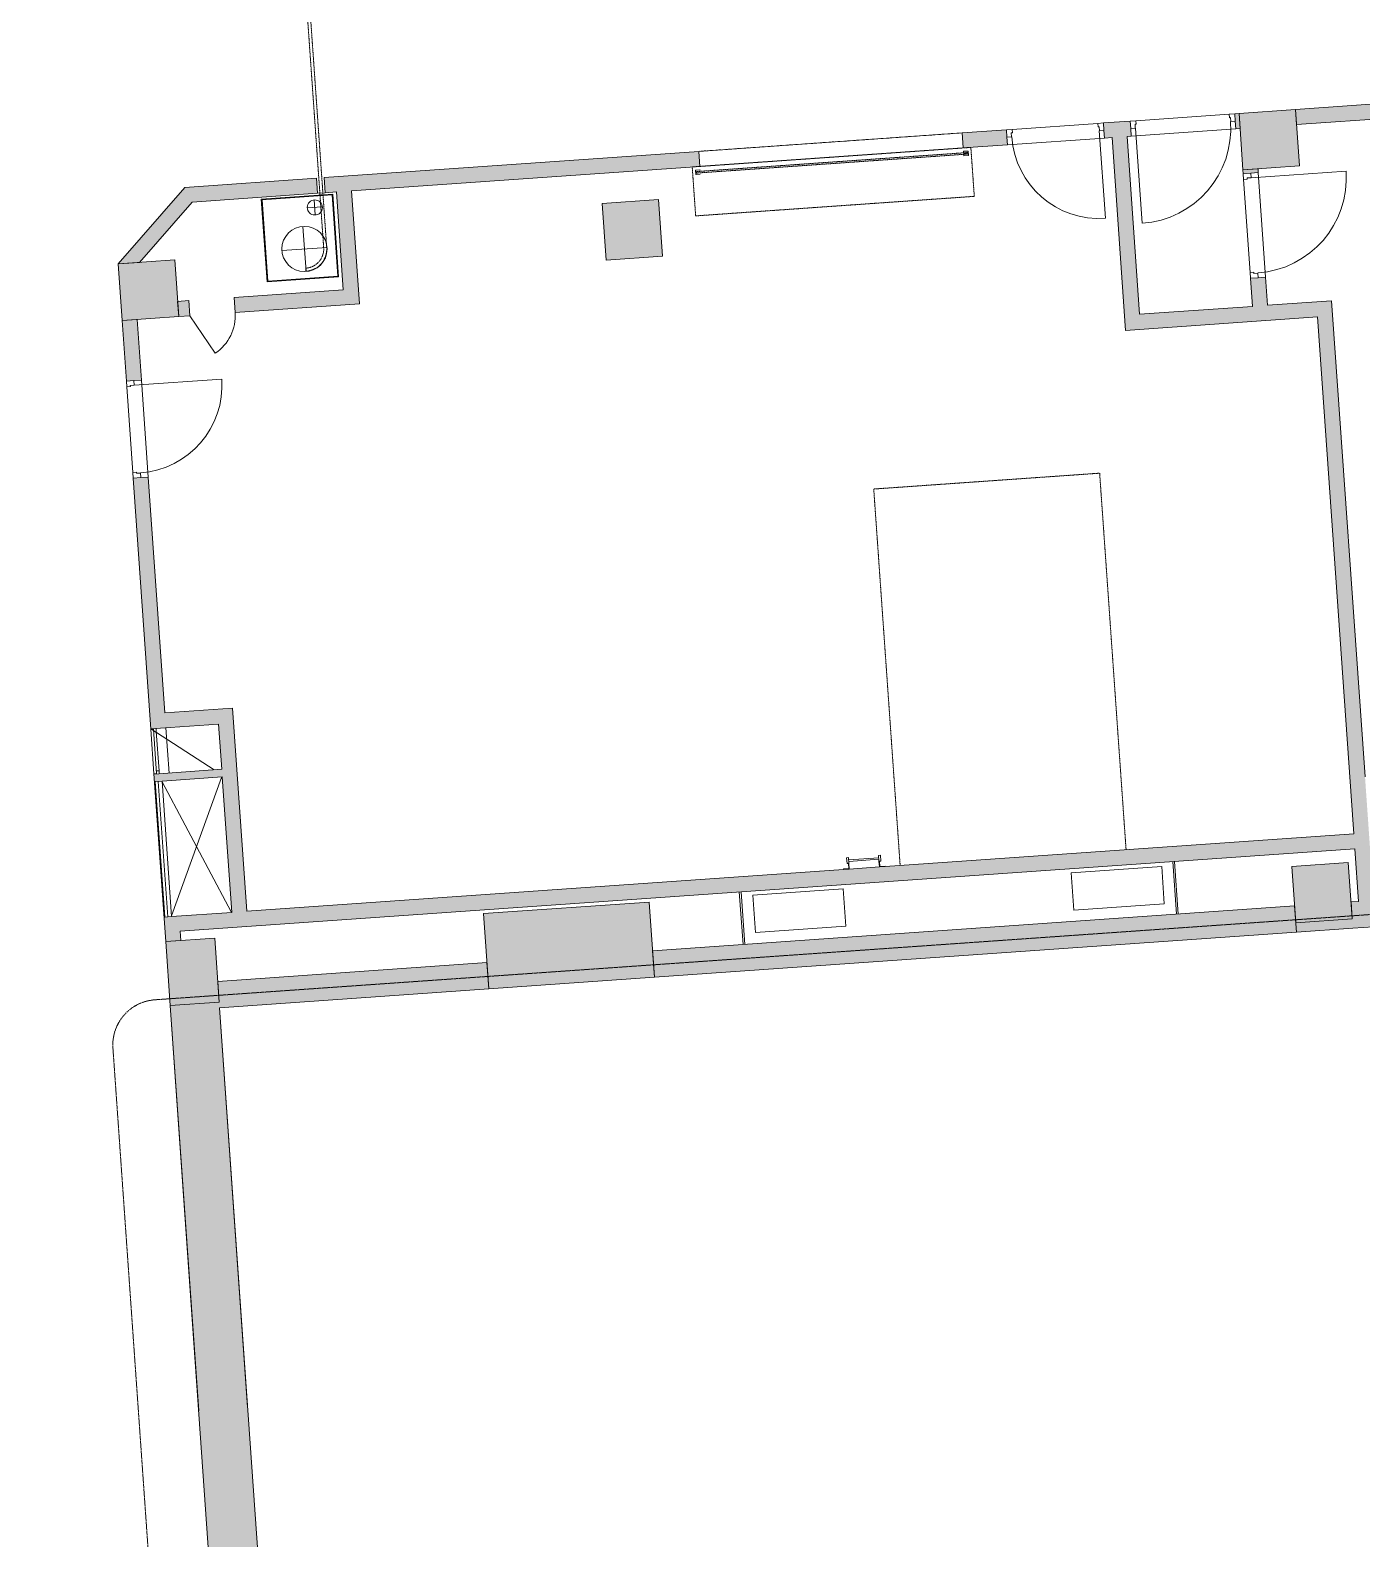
# Model space of a CAD drawing. Header units: millimetres. Extents: x 833941507 to 1669051331, y 817666127 to 1636299673.
# Drawn here: x 834426110 to 834443751, y 818018232 to 818038219 of the extents above; entities that cross this region are included whole.
import ezdxf

# ---------------------------------------------------------------- set-up
doc = ezdxf.new("R2010")
doc.units = ezdxf.units.MM
doc.header["$LTSCALE"] = 3
for name, pattern in [('3A35X-MAGP-P-MP-B02A$0$Dash 1_16_', [3.175, 1.5875, -1.5875]), ('3A35X-MAGP-P-MP-B02A$0$Long Dash', [13.5, 9, -4.5]), ('3A35X-MAGP-P-MP-B02A$0$Overhead', [1.8, 1.2, -0.6]), ('3A35X-MAGP-P-MP-B02B$0$Long Dash', [13.5, 9, -4.5]), ('3A35X-MAGP-P-MP-B02B$0$Overhead', [1.8, 1.2, -0.6])]:
    doc.linetypes.add(name, pattern=pattern)
for name, color, linetype, lineweight in [('3A35X-MAGP-P-MP-B02A$0$A-010-M_LINE', 252, 'Continuous', 5), ('3A35X-MAGP-P-MP-B02A$0$A-200-M_WALL_INT', 252, 'Continuous', 9), ('3A35X-MAGP-P-MP-B02A$0$A-200-M_WALL_PAT', 252, 'Continuous', 9), ('3A35X-MAGP-P-MP-B02A$0$A-230-M_FLOOR', 252, 'Continuous', 18), ('3A35X-MAGP-P-MP-B02A$0$A-314-M_WINDOW', 252, 'Continuous', 5), ('3A35X-MAGP-P-MP-B02A$0$A-325-M_DOOR', 252, 'Continuous', 5), ('3A35X-MAGP-P-MP-B02A$0$A-325-MH_DOOR', 252, '3A35X-MAGP-P-MP-B02A$0$Long Dash', 5), ('3A35X-MAGP-P-MP-B02A$0$A-770-ME_FFE_SA', 252, 'Continuous', 5), ('3A35X-MAGP-P-MP-B02A$0$A-770-MH_FFE_SA', 252, '3A35X-MAGP-P-MP-B02A$0$Overhead', 5), ('3A35X-MAGP-P-MP-B02A$0$S-280-M_COLUMN', 252, 'Continuous', 9), ('3A35X-MAGP-P-MP-B02A$0$Z-060-M_DETAIL', 252, 'Continuous', 5), ('3A35X-MAGP-P-MP-B02A$0$Z-070_T_DETAIL', 252, 'Continuous', 5), ('3A35X-MAGP-P-MP-B02B$0$A-010-M_LINE', 252, 'Continuous', 5), ('3A35X-MAGP-P-MP-B02B$0$A-200-M_WALL_INT', 252, 'Continuous', 9), ('3A35X-MAGP-P-MP-B02B$0$A-200-M_WALL_PAT', 252, 'Continuous', 9), ('3A35X-MAGP-P-MP-B02B$0$A-230-M_FLOOR', 252, 'Continuous', 18), ('3A35X-MAGP-P-MP-B02B$0$A-314-M_WINDOW', 252, 'Continuous', 5), ('3A35X-MAGP-P-MP-B02B$0$A-325-M_DOOR', 252, 'Continuous', 5), ('3A35X-MAGP-P-MP-B02B$0$A-325-MH_DOOR', 252, '3A35X-MAGP-P-MP-B02B$0$Long Dash', 5), ('3A35X-MAGP-P-MP-B02B$0$A-770-ME_FFE_SA', 252, 'Continuous', 5), ('3A35X-MAGP-P-MP-B02B$0$A-770-MH_FFE_SA', 252, '3A35X-MAGP-P-MP-B02B$0$Overhead', 5), ('3A35X-MAGP-P-MP-B02B$0$S-280-M_COLUMN', 252, 'Continuous', 9), ('3A35X-MAGP-P-MP-B02B$0$Z-060-M_DETAIL', 252, 'Continuous', 5), ('UAJ-23FLOR-h', 251, 'Continuous', 9)]:
    doc.layers.add(name, color=color, linetype=linetype, lineweight=lineweight)
doc.layers.add('UAJ-00XREF', color=7, linetype='Continuous')

# ---------------------------------------------------------------- blocks, each defined once
blk = doc.blocks.new('GBP-LTC-LB01')
at = {"layer": 'UAJ-23FLOR-h'}
h = blk.add_hatch(dxfattribs=at)
h.set_pattern_fill('EARTH,_O', color=256, scale=180, angle=45)
h.set_pattern_definition([(48.9989, (834576001.8, 818046085.3), (-112.727, 1612.5107), [1143, -1143]), (48.9989, (834575678.3, 818046366.6), (-112.727, 1612.5107), [1143, -1143]), (48.9989, (834575354.8, 818046647.8), (-112.727, 1612.5107), [1143, -1143]), (138.9989, (834575340.7, 818046849.3), (-1612.5107, -112.727), [1143, -1143]), (138.9989, (834575621.9, 818047172.8), (-1612.5107, -112.727), [1143, -1143]), (138.9989, (834575903.1, 818047496.3), (-1612.5107, -112.727), [1143, -1143])])
h.paths.add_polyline_path([(834572173, 818200349), (834310584, 818182062), (834331502, 817882832), (834364940, 817885169), (834473096, 818011284), (834480534, 818020120), (834485095, 818025710), (834491376, 818033619), (834497063, 818041013), (834493146, 818043679), (834512789, 818074029), (834518712, 818083675), (834526231, 818096325), (834534646, 818111073), (834545956, 818131981), (834557205, 818154199), (834564040, 818168497), (834570941, 818183576), (834578368, 818200696)])
h.paths.add_polyline_path([(834382131, 817956470), (834418269, 817958996), (834422062, 817963856), (834428403, 817964299), (834467239, 818010696), (834466445, 818021739), (834476098, 818035709), (834485267, 818048983), (834487015, 818051460), (834497268, 818067303), (834492893, 818129890), (834448057, 818126756), (834416897, 818105052), (834382061, 818080789), (834386167, 818022059), (834377588, 818021459)], flags=16)
edge = h.paths.add_edge_path(flags=16)
edge.add_line((834540292, 818142076), (834533466, 818141614))
edge.add_line((834533466, 818141614), (834523258, 818143863))
edge.add_line((834523258, 818143863), (834525897, 818155839))
edge.add_arc((834558382, 818267025), 115835, 237.2184, 253.71313, ccw=False)
edge.add_line((834495665, 818169638), (834498268, 818132357))
edge.add_line((834498268, 818132357), (834496346, 818130135))
edge.add_line((834496346, 818130135), (834492880, 818129893))
edge.add_line((834492880, 818129893), (834494230, 818110588))
edge.add_line((834494230, 818110588), (834496326, 818110708))
edge.add_line((834496326, 818110708), (834498420, 818080754))
edge.add_line((834498420, 818080754), (834498046, 818080727))
edge.add_line((834498046, 818080727), (834498255, 818077746))
edge.add_line((834498255, 818077746), (834503061, 818078082))
edge.add_line((834503061, 818078082), (834504980, 818081212))
edge.add_line((834504980, 818081212), (834509429, 818088471))
edge.add_line((834509429, 818088471), (834515217, 818097914))
edge.add_line((834515217, 818097914), (834526067, 818116416))
edge.add_line((834526067, 818116416), (834532489, 818127889))
edge.add_line((834532489, 818127889), (834534831, 818132146))
edge.add_line((834534831, 818132146), (834540292, 818142076))
h = blk.add_hatch(dxfattribs=at)
h.set_pattern_fill('EARTH,_O', color=256, scale=180, angle=45)
h.set_pattern_definition([(45.0000001, (-1082349.7, 54794.9), (-3e-06, 1616.4461018), [1143, -1143]), (45.0000001, (-1082652.8, 55098), (-3e-06, 1616.4461018), [1143, -1143]), (45.0000001, (-1082955.9, 55401.1), (-3e-06, 1616.4461018), [1143, -1143]), (135.0000001, (-1082955.9, 55603.1), (-1616.4461018, -3e-06), [1143, -1143]), (135.0000001, (-1082652.8, 55906.2), (-1616.4461018, -3e-06), [1143, -1143]), (135.0000001, (-1082349.7, 56209.3), (-1616.4461018, -3e-06), [1143, -1143])])
h.paths.add_polyline_path([(834669469, 818015499), (834651081, 818014214), (834651091, 818014066), (834669480, 818015352)], flags=16)
edge = h.paths.add_edge_path()
edge.add_arc((834611764, 818123015), 22001, 94.0007, 118.6887)
edge.add_line((834601202, 818142316), (834593918, 818141228))
edge.add_arc((834611768, 818123014), 25503, 93.9972, 134.4213, ccw=False)
edge.add_line((834609991, 818148455), (834618164, 818149026))
edge.add_line((834618164, 818149026), (834618408, 818145535))
edge.add_line((834618408, 818145535), (834616365, 818145392))
edge.add_line((834616365, 818145392), (834616609, 818141901))
edge.add_line((834616609, 818141901), (834611622, 818141552))
edge.add_line((834611622, 818141552), (834611378, 818145043))
edge.add_line((834611378, 818145043), (834610229, 818144963))
h.paths.add_polyline_path([(834673233, 818197366), (834607546, 818192774), (834599172, 818174435), (834588349, 818152375), (834578622, 818133891), (834568418, 818115665), (834556457, 818095618), (834546606, 818080042), (834532219, 818058624), (834523692, 818046596), (834515684, 818035708), (834508244, 818025930), (834500656, 818016266), (834489787, 818002934), (834483448, 817995421), (834478638, 817989842), (834458454, 817967379), (834441506, 817949096), (834383076, 817886437), (834482027, 817893355), (834551919, 817920009), (834634905, 817930637), (834634023, 817939309), (834633770, 817941796), (834633578, 817943687), (834508697, 817930984), (834507053, 817930191), (834506409, 817939427), (834507657, 817945567), (834503417, 818006767), (834503064, 818011763), (834514053, 818025792), (834520785, 818034889), (834526319, 818042437), (834532382, 818050706), (834536346, 818056473), (834542258, 818065226), (834550406, 818077287), (834561579, 818095002), (834574523, 818117080), (834587769, 818140310), (834609774, 818143595), (834610002, 818140336), (834634253, 818142031), (834636807, 818105492), (834642791, 818105914), (834646279, 818056033), (834640293, 818055614), (834643382, 818011425), (834641138, 818011268), (834645776, 817944928), (834639048, 817944244), (834640362, 817931328), (834651070, 817932707), (834650588, 817936476), (834685106, 817940897), (834685588, 817937128), (834691374, 817937869)])
blk = doc.blocks.new('3A35X-MAGP-P-MP-B02A')
at = {"layer": '3A35X-MAGP-P-MP-B02A$0$A-200-M_WALL_PAT'}
for points in [[(54225, 113181), (54225, 113381), (52475, 113381), (52275, 113181), (54175, 113181)], [(64930, 110819), (64975, 110819), (64975, 113381), (64775, 113381), (64775, 110819)], [(68019, 113181), (68975, 113181), (68975, 113381), (67225, 113381), (67225, 113181), (67525, 113181)], [(51525, 112431), (51809, 112432), (52558, 113181), (52275, 113181)], [(54475, 111881), (54675, 111881), (54675, 113181), (54475, 113181), (54475, 112031)], [(64775, 110619), (67325, 110619), (67325, 110819), (64775, 110819)], [(67325, 102856), (67525, 102856), (67525, 110819), (67325, 110819), (67325, 102880)], [(52625, 106256), (52625, 106456), (51725, 106456), (51725, 106256), (52591, 106256)], [(52425, 103756), (52625, 103756), (52625, 106256), (52425, 106256), (52425, 104041)], [(52425, 105556), (52425, 105656), (51725, 105656), (51725, 105556), (52392, 105556)], [(63722, 103556), (64915, 103556), (64915, 103756), (51725, 103756), (51725, 103556), (63555, 103556)], [(67225, 103556), (67325, 103556), (67325, 103756), (64915, 103756), (64915, 103556), (66475, 103556)], [(55750, 102506), (55750, 102856), (52175, 102856), (52175, 102506), (55128, 102506)], [(64697, 102506), (64905, 102506), (64905, 102856), (57950, 102856), (57950, 102506), (63722, 102506)], [(64930, 102506), (66475, 102506), (66475, 102856), (64905, 102856), (64905, 102506)], [(68019, 102506), (70075, 102506), (70075, 102856), (67225, 102856), (67225, 102506), (67525, 102506)], [(52175, 89256), (52175, 89256), (52175, 102581), (51525, 102581), (51527, 89256)], [(67225, 102506), (67225, 102631), (66475, 102631), (66475, 102506), (67058, 102506)]]:
    blk.add_hatch(color=256, dxfattribs=at).paths.add_polyline_path(points, flags=0)
h = blk.add_hatch(color=256, dxfattribs=at)
h.paths.add_polyline_path([(63387, 113181), (63387, 113381), (62800, 113381), (62800, 113181), (63274, 113181)], flags=0)
h.paths.add_polyline_path([(59300, 113181), (59300, 113381), (54325, 113381), (54325, 113181), (58940, 113181)], flags=0)
h.paths.add_polyline_path([(64775, 113181), (64775, 113381), (64675, 113381), (64675, 113181)], flags=0)
h = blk.add_hatch(color=256, dxfattribs=at)
h.paths.add_polyline_path([(66419, 113181), (66475, 113181), (66475, 113381), (66419, 113381), (66419, 113281)], flags=0)
h.paths.add_polyline_path([(64975, 113181), (65031, 113181), (65031, 113381), (64975, 113381)], flags=0)
h = blk.add_hatch(color=256, dxfattribs=at)
h.paths.add_polyline_path([(66475, 110819), (66675, 110819), (66675, 111193), (66475, 111193), (66475, 110881)], flags=0)
h.paths.add_polyline_path([(66675, 112581), (66675, 112631), (66475, 112631), (66475, 112581), (66575, 112581)], flags=0)
h = blk.add_hatch(color=256, dxfattribs=at)
h.paths.add_polyline_path([(52275, 111681), (52425, 111681), (52425, 111881), (52275, 111881)], flags=0)
h.paths.add_polyline_path([(54675, 111681), (54675, 111881), (53025, 111881), (53025, 111681)], flags=0)
h = blk.add_hatch(color=256, dxfattribs=at)
h.paths.add_polyline_path([(51625, 103431), (51725, 103431), (51725, 103756), (51525, 103756), (51525, 103431)], flags=0)
h.paths.add_polyline_path([(51625, 105556), (51725, 105556), (51725, 105656), (51525, 105656), (51525, 105556)], flags=0)
h.paths.add_polyline_path([(51725, 106256), (51725, 109587), (51525, 109587), (51525, 106256)], flags=0)
h.paths.add_polyline_path([(51625, 110875), (51725, 110875), (51725, 111681), (51525, 111681), (51525, 110875), (51572, 110875)], flags=0)
at = {"layer": '3A35X-MAGP-P-MP-B02A$0$S-280-M_COLUMN', "lineweight": 5}
for points in [[(66904, 112631), (67225, 112631), (67225, 113381), (66475, 113381), (66475, 112631), (66675, 112631)], [(58725, 112031), (58725, 112781), (57975, 112781), (57975, 112031)], [(52275, 111681), (52275, 112431), (51525, 112431), (51525, 111681), (51725, 111681)], [(51525, 102581), (52175, 102581), (52175, 103431), (51525, 103431), (51525, 103150)], [(57950, 102506), (57950, 103506), (55750, 103506), (55750, 102506)], [(67225, 102631), (67225, 102631), (67225, 103381), (66475, 103381), (66475, 102631)]]:
    blk.add_hatch(color=256, dxfattribs=at).paths.add_polyline_path(points, flags=0)
at = {"layer": '3A35X-MAGP-P-MP-B02A$0$A-010-M_LINE', "linetype": '3A35X-MAGP-P-MP-B02A$0$Overhead'}
for p, q in [((61300, 103756), (61300, 108756)), ((61300, 108756), (64300, 108756)), ((64300, 108756), (64300, 103756))]:
    blk.add_line(p, q, dxfattribs=at)
at = {"layer": '3A35X-MAGP-P-MP-B02A$0$A-200-M_WALL_INT'}
for p, q in [((52475, 113381), (51525, 112431)), ((54225, 113381), (52475, 113381)), ((54225, 113181), (54225, 113381)), ((59300, 113381), (54325, 113381)), ((54325, 113381), (54325, 113181)), ((59300, 113181), (59300, 113381)), ((63387, 113381), (62800, 113381)), ((62800, 113381), (62800, 113181)), ((65031, 113381), (64675, 113381)), ((66475, 113381), (66419, 113381)), ((66475, 113181), (66475, 113381)), ((67225, 113381), (67225, 113181)), ((67225, 113381), (73825, 113381)), ((51808, 112431), (52558, 113181)), ((52558, 113181), (54225, 113181)), ((54325, 113181), (54475, 113181)), ((54475, 113181), (54475, 111881)), ((54675, 113181), (59300, 113181)), ((54675, 111681), (54675, 113181)), ((62800, 113181), (63387, 113181)), ((63387, 113181), (63387, 113281)), ((64675, 113281), (64675, 113181)), ((64675, 113181), (64775, 113181)), ((64775, 113181), (64775, 110619)), ((64975, 110819), (64975, 113181)), ((64975, 113181), (65031, 113181)), ((65031, 113181), (65031, 113281)), ((66419, 113281), (66419, 113181)), ((66419, 113181), (66475, 113181)), ((67225, 113181), (68975, 113181)), ((66475, 112631), (66475, 112581)), ((66675, 112631), (66475, 112631)), ((66575, 112581), (66675, 112581)), ((66675, 112581), (66675, 112631)), ((51525, 112431), (51808, 112431)), ((52425, 111881), (52275, 111881)), ((52275, 111881), (52275, 111681)), ((52425, 111681), (52425, 111881)), ((54475, 111881), (53025, 111881)), ((53025, 111881), (53025, 111681)), ((51725, 111681), (51525, 111681)), ((51525, 111681), (51525, 110875)), ((51725, 110875), (51725, 111681)), ((52275, 111681), (52425, 111681)), ((53025, 111681), (54675, 111681)), ((66475, 111193), (66475, 110819)), ((66675, 111193), (66575, 111193)), ((66675, 110819), (66675, 111193)), ((51625, 110875), (51725, 110875)), ((66475, 110819), (64975, 110819)), ((67525, 110819), (66675, 110819)), ((67525, 104496), (67525, 110819)), ((64775, 110619), (67325, 110619)), ((67325, 110619), (67325, 103756)), ((51525, 109587), (51525, 106251)), ((51725, 109587), (51625, 109587)), ((51725, 106456), (51725, 109587)), ((52625, 106456), (51725, 106456)), ((52625, 103756), (52625, 106456)), ((51525, 106256), (52425, 106256)), ((51725, 106256), (51725, 105656)), ((52425, 106256), (52425, 105656)), ((51525, 103431), (51525, 105661)), ((52425, 105656), (51525, 105656)), ((51525, 105556), (51625, 105556)), ((51625, 103756), (51525, 103756)), ((60549, 103756), (52625, 103756)), ((61024, 103756), (60625, 103756)), ((67325, 103756), (61100, 103756)), ((51725, 103431), (51725, 103556)), ((51725, 103556), (67325, 103556)), ((67325, 103556), (67325, 102856)), ((51525, 103431), (51725, 103431)), ((55750, 102856), (52175, 102856)), ((52175, 102856), (52175, 102581)), ((55750, 102506), (55750, 102856)), ((66475, 102856), (57950, 102856)), ((57950, 102856), (57950, 102506)), ((66475, 102506), (66475, 102856)), ((67325, 102856), (67225, 102856)), ((67225, 102856), (67225, 102631)), ((51525, 102581), (51525, 89256)), ((52175, 102581), (51525, 102581)), ((67225, 102631), (66475, 102631)), ((52175, 89256), (52175, 102506)), ((52175, 102506), (55750, 102506)), ((57950, 102506), (66475, 102506)), ((66475, 102506), (67225, 102506)), ((67225, 102506), (70075, 102506))]:
    blk.add_line(p, q, dxfattribs=at)
at = {"layer": '3A35X-MAGP-P-MP-B02A$0$A-230-M_FLOOR'}
for p, q in [((59300, 113381), (62800, 113381)), ((63462, 113381), (64600, 113381)), ((65106, 113381), (66344, 113381)), ((54325, 113181), (54225, 113181)), ((62800, 113181), (59300, 113181)), ((64675, 113181), (63387, 113181)), ((66419, 113181), (65031, 113181)), ((66675, 112581), (66675, 111193)), ((66475, 111268), (66475, 112506)), ((51525, 109662), (51525, 110800)), ((51725, 110875), (51725, 109587)), ((59150, 102856), (59150, 103556)), ((59175, 103556), (59175, 102856)), ((64905, 102856), (64905, 103556)), ((64930, 103556), (64930, 102856)), ((59325, 103006), (59325, 103501)), ((59325, 103501), (60526, 103501)), ((60526, 103501), (60526, 103006)), ((63555, 103006), (63555, 103501)), ((63555, 103501), (64755, 103501)), ((64755, 103501), (64755, 103006)), ((60526, 103006), (59325, 103006)), ((64755, 103006), (63555, 103006))]:
    blk.add_line(p, q, dxfattribs=at)
at = {"layer": '3A35X-MAGP-P-MP-B02A$0$A-314-M_WINDOW', "lineweight": 18}
for p, q in [((51525, 106251), (51525, 105661)), ((51560, 106251), (51525, 106251)), ((51560, 106256), (51560, 106216)), ((51560, 105661), (51560, 106251)), ((51560, 106216), (51595, 106216)), ((51595, 106216), (51595, 106256)), ((51525, 105661), (51560, 105661)), ((51595, 105696), (51560, 105696)), ((51560, 105696), (51560, 105656)), ((51595, 105656), (51595, 105696))]:
    blk.add_line(p, q, dxfattribs=at)
at = {"layer": '3A35X-MAGP-P-MP-B02A$0$A-314-M_WINDOW'}
blk.add_line((51595, 106216), (51595, 105696), dxfattribs=at)
at = {"layer": '3A35X-MAGP-P-MP-B02A$0$A-325-M_DOOR', "lineweight": 9}
for p, q in [((63462, 113381), (63387, 113381)), ((63387, 113381), (63387, 113281)), ((63447, 113281), (63447, 113334)), ((63447, 113334), (63462, 113334)), ((63462, 113334), (63462, 113381)), ((64675, 113381), (64600, 113381)), ((64600, 113381), (64600, 113334)), ((64600, 113334), (64615, 113334)), ((64615, 113334), (64615, 113281)), ((64675, 113281), (64675, 113381)), ((65031, 113381), (65106, 113381)), ((65031, 113281), (65031, 113381)), ((65091, 113334), (65091, 113281)), ((65106, 113334), (65091, 113334)), ((65106, 113381), (65106, 113334)), ((66344, 113381), (66419, 113381)), ((66344, 113334), (66344, 113381)), ((66359, 113334), (66344, 113334)), ((66359, 113281), (66359, 113334)), ((66419, 113381), (66419, 113281)), ((63387, 113281), (63447, 113281)), ((64615, 113281), (64675, 113281)), ((65091, 113281), (65031, 113281)), ((66419, 113281), (66359, 113281)), ((66575, 112581), (66475, 112581)), ((66475, 112581), (66475, 112506)), ((66575, 112521), (66575, 112581)), ((66475, 112506), (66522, 112506)), ((66522, 112506), (66522, 112521)), ((66522, 112521), (66575, 112521)), ((66522, 111268), (66475, 111268)), ((66475, 111268), (66475, 111193)), ((66475, 111193), (66575, 111193)), ((66522, 111253), (66522, 111268)), ((66575, 111253), (66522, 111253)), ((66575, 111193), (66575, 111253)), ((51625, 110875), (51525, 110875)), ((51525, 110875), (51525, 110800)), ((51525, 110800), (51572, 110800)), ((51572, 110800), (51572, 110815)), ((51572, 110815), (51625, 110815)), ((51625, 110815), (51625, 110875)), ((51572, 109662), (51525, 109662)), ((51525, 109662), (51525, 109587)), ((51525, 109587), (51625, 109587)), ((51572, 109647), (51572, 109662)), ((51625, 109647), (51572, 109647)), ((51625, 109587), (51625, 109647))]:
    blk.add_line(p, q, dxfattribs=at)
at = {"layer": '3A35X-MAGP-P-MP-B02A$0$A-325-M_DOOR'}
for p, q in [((64612, 113281), (64612, 112119)), ((65094, 113281), (65094, 112019)), ((66575, 112518), (67837, 112518)), ((52425, 111681), (52725, 111162)), ((51625, 110812), (52787, 110812))]:
    blk.add_line(p, q, dxfattribs=at)
for centre, radius, start, end in [((64612, 113281), 1162, 180, 270), ((65094, 113281), 1262, 270, 0), ((66575, 112518), 1262, 270, 0), ((52425, 111681), 600, 300, 0), ((51625, 110812), 1162, 270, 0)]:
    blk.add_arc(centre, radius, start, end, dxfattribs=at)
at = {"layer": '3A35X-MAGP-P-MP-B02A$0$A-325-MH_DOOR'}
for p, q in [((62800, 113381), (59300, 113381)), ((62800, 113181), (59300, 113181))]:
    blk.add_line(p, q, dxfattribs=at)
at = {"layer": '3A35X-MAGP-P-MP-B02A$0$A-770-ME_FFE_SA'}
for p, q in [((54425, 113156), (53475, 113156)), ((53475, 113156), (53475, 112056)), ((53485, 113146), (53485, 112066)), ((54415, 113146), (53485, 113146)), ((54415, 112066), (54415, 113146)), ((54425, 112056), (54425, 113156)), ((59240, 113136), (59240, 113076)), ((59300, 113136), (59240, 113136)), ((59250, 113134), (59300, 113134)), ((59300, 113134), (59300, 113136)), ((62800, 113136), (62860, 113136)), ((62800, 113116), (62800, 113136)), ((62860, 113136), (62860, 113076)), ((54075, 112996), (54275, 112996)), ((54175, 113096), (54175, 112896)), ((59240, 113076), (59300, 113076)), ((59250, 113096), (59250, 113116)), ((59300, 113078), (59250, 113078)), ((59300, 113076), (59300, 113078)), ((62848, 113116), (62800, 113116)), ((62800, 113106), (62848, 113106)), ((62800, 113076), (62800, 113106)), ((62860, 113076), (62800, 113076)), ((62848, 113106), (62848, 113116)), ((54000, 112756), (54000, 112156)), ((54300, 112456), (53700, 112456)), ((53475, 112056), (54425, 112056)), ((53485, 112066), (54415, 112066)), ((51525, 105556), (51535, 105556)), ((51525, 103756), (51525, 105556)), ((51525, 103766), (51525, 105546)), ((51525, 105546), (51525, 103766)), ((51535, 105556), (51535, 103756)), ((51575, 103756), (51575, 105556)), ((52415, 105546), (51625, 103766)), ((51625, 105546), (52415, 103766)), ((51535, 103756), (51525, 103756)), ((60619, 103763), (60549, 103763)), ((60549, 103763), (60549, 103756)), ((60549, 103756), (60625, 103756)), ((60600, 103909), (60625, 103909)), ((60600, 103832), (60600, 103909)), ((60625, 103832), (60600, 103832)), ((60619, 103832), (60619, 103763)), ((60625, 103909), (60625, 103832)), ((60625, 103877), (61024, 103877)), ((61024, 103858), (60625, 103858)), ((60625, 103756), (60625, 103832)), ((61024, 103909), (61050, 103909)), ((61024, 103832), (61024, 103909)), ((61024, 103832), (61024, 103756)), ((61050, 103832), (61024, 103832)), ((61024, 103756), (61100, 103756)), ((61031, 103763), (61031, 103832)), ((61100, 103763), (61031, 103763)), ((61050, 103909), (61050, 103832)), ((61100, 103756), (61100, 103763))]:
    blk.add_line(p, q, dxfattribs=at)
for centre, radius in [((54175, 112996), 100), ((54000, 112456), 300)]:
    blk.add_circle(centre, radius, dxfattribs=at)
at = {"layer": '3A35X-MAGP-P-MP-B02A$0$A-770-MH_FFE_SA'}
for p, q in [((54255, 117506), (54255, 113156)), ((54295, 113156), (54295, 117506)), ((54255, 113156), (54255, 112456)), ((54255, 113156), (54295, 113156)), ((54295, 113156), (54295, 112456)), ((62900, 113181), (59200, 113181)), ((59200, 113181), (59200, 112531)), ((62900, 112531), (62900, 113181)), ((62850, 113116), (59250, 113116)), ((59250, 113116), (59250, 113096)), ((59250, 113096), (62850, 113096)), ((62850, 113096), (62850, 113116)), ((59200, 112531), (62900, 112531)), ((54000, 112201), (54000, 112161)), ((51525, 104656), (51525, 105546)), ((51525, 104656), (51525, 105546)), ((51525, 104656), (51525, 103766)), ((51525, 104656), (51525, 103766))]:
    blk.add_line(p, q, dxfattribs=at)
for radius in [255, 295]:
    blk.add_arc((54000, 112456), radius, 270, 0, dxfattribs=at)
at = {"layer": '3A35X-MAGP-P-MP-B02A$0$S-280-M_COLUMN', "lineweight": 13}
for p, q in [((66475, 113381), (66475, 112631)), ((67225, 113381), (66475, 113381)), ((67225, 112631), (67225, 113381)), ((57975, 112781), (57975, 112031)), ((58725, 112781), (57975, 112781)), ((58725, 112031), (58725, 112781)), ((66475, 112631), (67225, 112631)), ((51525, 112431), (51525, 111681)), ((52275, 112431), (51525, 112431)), ((52275, 111681), (52275, 112431)), ((57975, 112031), (58725, 112031)), ((51525, 111681), (52275, 111681)), ((52175, 103431), (51525, 103431)), ((51525, 103431), (51525, 102581)), ((52175, 102581), (52175, 103431)), ((57950, 103506), (55750, 103506)), ((55750, 103506), (55750, 102506)), ((57950, 102506), (57950, 103506)), ((66475, 103381), (66475, 102631)), ((67225, 103381), (66475, 103381)), ((67225, 102631), (67225, 103381)), ((51525, 102581), (52175, 102581)), ((66475, 102631), (67225, 102631)), ((55750, 102506), (57950, 102506))]:
    blk.add_line(p, q, dxfattribs=at)
at = {"layer": '3A35X-MAGP-P-MP-B02A$0$Z-060-M_DETAIL'}
for p, q in [((52325, 105656), (51525, 106256)), ((51625, 105556), (51625, 103756)), ((52425, 105556), (51625, 105556)), ((52425, 103756), (52425, 105556)), ((51625, 103756), (52425, 103756))]:
    blk.add_line(p, q, dxfattribs=at)
at = {"layer": '3A35X-MAGP-P-MP-B02A$0$Z-070_T_DETAIL', "linetype": '3A35X-MAGP-P-MP-B02A$0$Dash 1_16_', "lineweight": 20}
for p, q in [((51328, 102672), (77280, 102672)), ((50728, 77742), (50728, 102072))]:
    blk.add_line(p, q, dxfattribs=at)
blk.add_arc((51328, 102072), 600, 90, 180, dxfattribs=at)
blk = doc.blocks.new('3A35X-MAGP-P-MP-B02B')
at = {"layer": '3A35X-MAGP-P-MP-B02B$0$A-200-M_WALL_PAT'}
for points in [[(52275, 113181), (54225, 113181), (54225, 113381), (52475, 113381)], [(64975, 110819), (64975, 113381), (64775, 113381), (64775, 110819), (64930, 110819)], [(68975, 113181), (68975, 113381), (67225, 113381), (67225, 113181), (67525, 113181)], [(51525, 112431), (51809, 112432), (52558, 113181), (52275, 113181)], [(54675, 111881), (54675, 113181), (54475, 113181), (54475, 111881)], [(67325, 110619), (67325, 110819), (64775, 110819), (64775, 110619), (67225, 110619)], [(67325, 102856), (67525, 102856), (67525, 110819), (67325, 110819), (67325, 102880)], [(52275, 106256), (52625, 106256), (52625, 106456), (51725, 106456), (51725, 106256), (52175, 106256)], [(52425, 103756), (52625, 103756), (52625, 106256), (52425, 106256), (52425, 104463)], [(52175, 105556), (52425, 105556), (52425, 105656), (51725, 105656), (51725, 105556)], [(63269, 103556), (64915, 103556), (64915, 103756), (51725, 103756), (51725, 103556), (62254, 103556)], [(66734, 103556), (67325, 103556), (67325, 103756), (64915, 103756), (64915, 103556), (66480, 103556)], [(55750, 102506), (55750, 102856), (52175, 102856), (52175, 102506), (52625, 102506)], [(63555, 102506), (64905, 102506), (64905, 102856), (57950, 102856), (57950, 102506), (62254, 102506)], [(64905, 102506), (66475, 102506), (66475, 102856), (64905, 102856), (64905, 102522)], [(67525, 102506), (70075, 102506), (70075, 102856), (67225, 102856), (67225, 102506), (67325, 102506)], [(51916, 97201), (52175, 97201), (52175, 102581), (51525, 102581), (51525, 97201), (51915, 97201)], [(67225, 102506), (67225, 102631), (66475, 102631), (66475, 102506), (67058, 102506)]]:
    blk.add_hatch(color=256, dxfattribs=at).paths.add_polyline_path(points, flags=0)
h = blk.add_hatch(color=256, dxfattribs=at)
h.paths.add_polyline_path([(63274, 113181), (63387, 113181), (63387, 113381), (62800, 113381), (62800, 113181)], flags=0)
h.paths.add_polyline_path([(59300, 113181), (59300, 113381), (54325, 113381), (54325, 113181), (58940, 113181)], flags=0)
h.paths.add_polyline_path([(64675, 113181), (64775, 113181), (64775, 113381), (64675, 113381), (64675, 113281)], flags=0)
h = blk.add_hatch(color=256, dxfattribs=at)
h.paths.add_polyline_path([(66419, 113181), (66475, 113181), (66475, 113381), (66419, 113381), (66419, 113281)], flags=0)
h.paths.add_polyline_path([(65031, 113181), (65031, 113381), (64975, 113381), (64975, 113181)], flags=0)
h = blk.add_hatch(color=256, dxfattribs=at)
h.paths.add_polyline_path([(66475, 110819), (66675, 110819), (66675, 111193), (66475, 111193), (66475, 110881)], flags=0)
h.paths.add_polyline_path([(66475, 112581), (66675, 112581), (66675, 112631), (66475, 112631)], flags=0)
h = blk.add_hatch(color=256, dxfattribs=at)
h.paths.add_polyline_path([(52275, 111681), (52425, 111681), (52425, 111881), (52275, 111881), (52275, 111726)], flags=0)
h.paths.add_polyline_path([(53025, 111681), (54675, 111681), (54675, 111881), (53025, 111881), (53025, 111726)], flags=0)
h = blk.add_hatch(color=256, dxfattribs=at)
h.paths.add_polyline_path([(51625, 103431), (51725, 103431), (51725, 103756), (51525, 103756), (51525, 103431)], flags=0)
h.paths.add_polyline_path([(51525, 105556), (51725, 105556), (51725, 105656), (51525, 105656)], flags=0)
h.paths.add_polyline_path([(51725, 106256), (51725, 109587), (51525, 109587), (51525, 106256)], flags=0)
h.paths.add_polyline_path([(51625, 110875), (51725, 110875), (51725, 111681), (51525, 111681), (51525, 110875), (51572, 110875)], flags=0)
at = {"layer": '3A35X-MAGP-P-MP-B02B$0$S-280-M_COLUMN', "lineweight": 5}
for points in [[(66734, 112631), (67225, 112631), (67225, 113381), (66475, 113381), (66475, 112631), (66675, 112631)], [(58725, 112031), (58725, 112781), (57975, 112781), (57975, 112031)], [(52275, 111681), (52275, 112431), (51525, 112431), (51525, 111681), (51725, 111681)], [(52100, 102581), (52175, 102581), (52175, 103431), (51525, 103431), (51525, 102581)], [(57950, 102506), (57950, 103506), (55750, 103506), (55750, 102506), (57774, 102506)], [(67225, 102631), (67225, 103381), (66475, 103381), (66475, 102631), (67225, 102631)]]:
    blk.add_hatch(color=256, dxfattribs=at).paths.add_polyline_path(points, flags=0)
at = {"layer": '3A35X-MAGP-P-MP-B02B$0$A-010-M_LINE', "linetype": '3A35X-MAGP-P-MP-B02B$0$Overhead'}
for p, q in [((61300, 103756), (61300, 108756)), ((61300, 108756), (64300, 108756)), ((64300, 108756), (64300, 103756))]:
    blk.add_line(p, q, dxfattribs=at)
at = {"layer": '3A35X-MAGP-P-MP-B02B$0$A-200-M_WALL_INT'}
for p, q in [((52475, 113381), (51525, 112431)), ((54225, 113381), (52475, 113381)), ((54225, 113181), (54225, 113381)), ((59300, 113381), (54325, 113381)), ((54325, 113381), (54325, 113181)), ((59300, 113181), (59300, 113381)), ((63387, 113381), (62800, 113381)), ((62800, 113381), (62800, 113181)), ((65031, 113381), (64675, 113381)), ((66475, 113381), (66419, 113381)), ((66475, 113181), (66475, 113381)), ((67225, 113381), (67225, 113181)), ((67225, 113381), (73825, 113381)), ((51808, 112431), (52558, 113181)), ((52558, 113181), (54225, 113181)), ((54325, 113181), (54475, 113181)), ((54475, 113181), (54475, 111881)), ((54675, 113181), (59300, 113181)), ((54675, 111681), (54675, 113181)), ((62800, 113181), (63387, 113181)), ((63387, 113181), (63387, 113281)), ((64675, 113281), (64675, 113181)), ((64675, 113181), (64775, 113181)), ((64775, 113181), (64775, 110619)), ((64975, 110819), (64975, 113181)), ((64975, 113181), (65031, 113181)), ((65031, 113181), (65031, 113281)), ((66419, 113281), (66419, 113181)), ((66419, 113181), (66475, 113181)), ((67225, 113181), (68975, 113181)), ((66475, 112631), (66475, 112581)), ((66675, 112631), (66475, 112631)), ((66575, 112581), (66675, 112581)), ((66675, 112581), (66675, 112631)), ((51525, 112431), (51808, 112431)), ((52425, 111881), (52275, 111881)), ((52275, 111881), (52275, 111681)), ((52425, 111681), (52425, 111881)), ((54475, 111881), (53025, 111881)), ((53025, 111881), (53025, 111681)), ((51725, 111681), (51525, 111681)), ((51525, 111681), (51525, 110875)), ((51725, 110875), (51725, 111681)), ((52275, 111681), (52425, 111681)), ((53025, 111681), (54675, 111681)), ((66475, 111193), (66475, 110819)), ((66675, 111193), (66575, 111193)), ((66675, 110819), (66675, 111193)), ((51625, 110875), (51725, 110875)), ((66475, 110819), (64975, 110819)), ((67525, 110819), (66675, 110819)), ((67525, 104496), (67525, 110819)), ((64775, 110619), (67325, 110619)), ((67325, 110619), (67325, 103756)), ((51525, 109587), (51525, 106251)), ((51725, 109587), (51625, 109587)), ((51725, 106456), (51725, 109587)), ((52625, 106456), (51725, 106456)), ((52625, 103756), (52625, 106456)), ((51525, 106256), (52425, 106256)), ((51725, 106256), (51725, 105656)), ((52425, 106256), (52425, 105656)), ((51525, 103431), (51525, 105661)), ((52425, 105656), (51525, 105656)), ((51525, 105556), (51625, 105556)), ((51625, 103756), (51525, 103756)), ((60549, 103756), (52625, 103756)), ((61024, 103756), (60625, 103756)), ((67325, 103756), (61100, 103756)), ((51725, 103431), (51725, 103556)), ((51725, 103556), (67325, 103556)), ((67325, 103556), (67325, 102856)), ((51525, 103431), (51725, 103431)), ((55750, 102856), (52175, 102856)), ((52175, 102856), (52175, 102581)), ((55750, 102506), (55750, 102856)), ((66475, 102856), (57950, 102856)), ((57950, 102856), (57950, 102506)), ((66475, 102506), (66475, 102856)), ((67325, 102856), (67225, 102856)), ((67225, 102856), (67225, 102631)), ((51525, 102581), (51525, 97201)), ((52175, 102581), (51525, 102581)), ((67225, 102631), (66475, 102631)), ((52175, 97201), (52175, 102506)), ((52175, 102506), (55750, 102506)), ((57950, 102506), (66475, 102506)), ((66475, 102506), (67225, 102506)), ((67225, 102506), (70075, 102506))]:
    blk.add_line(p, q, dxfattribs=at)
at = {"layer": '3A35X-MAGP-P-MP-B02B$0$A-230-M_FLOOR'}
for p, q in [((59300, 113381), (62800, 113381)), ((63462, 113381), (64600, 113381)), ((65106, 113381), (66344, 113381)), ((54325, 113181), (54225, 113181)), ((62800, 113181), (59300, 113181)), ((64675, 113181), (63387, 113181)), ((66419, 113181), (65031, 113181)), ((66675, 112581), (66675, 111193)), ((66475, 111268), (66475, 112506)), ((51525, 109662), (51525, 110800)), ((51725, 110875), (51725, 109587)), ((59150, 102856), (59150, 103556)), ((59175, 103556), (59175, 102856)), ((64905, 102856), (64905, 103556)), ((64930, 103556), (64930, 102856)), ((59325, 103006), (59325, 103501)), ((59325, 103501), (60526, 103501)), ((60526, 103501), (60526, 103006)), ((63555, 103006), (63555, 103501)), ((63555, 103501), (64755, 103501)), ((64755, 103501), (64755, 103006)), ((60526, 103006), (59325, 103006)), ((64755, 103006), (63555, 103006))]:
    blk.add_line(p, q, dxfattribs=at)
at = {"layer": '3A35X-MAGP-P-MP-B02B$0$A-314-M_WINDOW', "lineweight": 18}
for p, q in [((51525, 106251), (51525, 105661)), ((51560, 106251), (51525, 106251)), ((51560, 106256), (51560, 106216)), ((51560, 105661), (51560, 106251)), ((51560, 106216), (51595, 106216)), ((51595, 106216), (51595, 106256)), ((51525, 105661), (51560, 105661)), ((51595, 105696), (51560, 105696)), ((51560, 105696), (51560, 105656)), ((51595, 105656), (51595, 105696))]:
    blk.add_line(p, q, dxfattribs=at)
at = {"layer": '3A35X-MAGP-P-MP-B02B$0$A-314-M_WINDOW'}
blk.add_line((51595, 106216), (51595, 105696), dxfattribs=at)
at = {"layer": '3A35X-MAGP-P-MP-B02B$0$A-325-M_DOOR', "lineweight": 9}
for p, q in [((63462, 113381), (63387, 113381)), ((63387, 113381), (63387, 113281)), ((63447, 113281), (63447, 113334)), ((63447, 113334), (63462, 113334)), ((63462, 113334), (63462, 113381)), ((64675, 113381), (64600, 113381)), ((64600, 113381), (64600, 113334)), ((64600, 113334), (64615, 113334)), ((64615, 113334), (64615, 113281)), ((64675, 113281), (64675, 113381)), ((65031, 113381), (65106, 113381)), ((65031, 113281), (65031, 113381)), ((65091, 113334), (65091, 113281)), ((65106, 113334), (65091, 113334)), ((65106, 113381), (65106, 113334)), ((66344, 113381), (66419, 113381)), ((66344, 113334), (66344, 113381)), ((66359, 113334), (66344, 113334)), ((66359, 113281), (66359, 113334)), ((66419, 113381), (66419, 113281)), ((63387, 113281), (63447, 113281)), ((64615, 113281), (64675, 113281)), ((65091, 113281), (65031, 113281)), ((66419, 113281), (66359, 113281)), ((66575, 112581), (66475, 112581)), ((66475, 112581), (66475, 112506)), ((66575, 112521), (66575, 112581)), ((66475, 112506), (66522, 112506)), ((66522, 112506), (66522, 112521)), ((66522, 112521), (66575, 112521)), ((66522, 111268), (66475, 111268)), ((66475, 111268), (66475, 111193)), ((66475, 111193), (66575, 111193)), ((66522, 111253), (66522, 111268)), ((66575, 111253), (66522, 111253)), ((66575, 111193), (66575, 111253)), ((51625, 110875), (51525, 110875)), ((51525, 110875), (51525, 110800)), ((51525, 110800), (51572, 110800)), ((51572, 110800), (51572, 110815)), ((51572, 110815), (51625, 110815)), ((51625, 110815), (51625, 110875)), ((51572, 109662), (51525, 109662)), ((51525, 109662), (51525, 109587)), ((51525, 109587), (51625, 109587)), ((51572, 109647), (51572, 109662)), ((51625, 109647), (51572, 109647)), ((51625, 109587), (51625, 109647))]:
    blk.add_line(p, q, dxfattribs=at)
at = {"layer": '3A35X-MAGP-P-MP-B02B$0$A-325-M_DOOR'}
for p, q in [((64612, 113281), (64612, 112119)), ((65094, 113281), (65094, 112019)), ((66575, 112518), (67837, 112518)), ((52425, 111681), (52725, 111162)), ((51625, 110812), (52787, 110812))]:
    blk.add_line(p, q, dxfattribs=at)
for centre, radius, start, end in [((64612, 113281), 1162, 180, 270), ((65094, 113281), 1262, 270, 0), ((66575, 112518), 1262, 270, 0), ((52425, 111681), 600, 300, 0), ((51625, 110812), 1162, 270, 0)]:
    blk.add_arc(centre, radius, start, end, dxfattribs=at)
at = {"layer": '3A35X-MAGP-P-MP-B02B$0$A-325-MH_DOOR'}
for p, q in [((62800, 113381), (59300, 113381)), ((62800, 113181), (59300, 113181))]:
    blk.add_line(p, q, dxfattribs=at)
at = {"layer": '3A35X-MAGP-P-MP-B02B$0$A-770-ME_FFE_SA'}
for p, q in [((54425, 113156), (53475, 113156)), ((53475, 113156), (53475, 112056)), ((53485, 113146), (53485, 112066)), ((54415, 113146), (53485, 113146)), ((54415, 112066), (54415, 113146)), ((54425, 112056), (54425, 113156)), ((59240, 113136), (59240, 113076)), ((59300, 113136), (59240, 113136)), ((59250, 113134), (59300, 113134)), ((59300, 113134), (59300, 113136)), ((62800, 113136), (62860, 113136)), ((62800, 113116), (62800, 113136)), ((62860, 113136), (62860, 113076)), ((54075, 112996), (54275, 112996)), ((54175, 113096), (54175, 112896)), ((59240, 113076), (59300, 113076)), ((59250, 113096), (59250, 113116)), ((59300, 113078), (59250, 113078)), ((59300, 113076), (59300, 113078)), ((62848, 113116), (62800, 113116)), ((62800, 113106), (62848, 113106)), ((62800, 113076), (62800, 113106)), ((62860, 113076), (62800, 113076)), ((62848, 113106), (62848, 113116)), ((54000, 112756), (54000, 112156)), ((54300, 112456), (53700, 112456)), ((53475, 112056), (54425, 112056)), ((53485, 112066), (54415, 112066)), ((51525, 105556), (51535, 105556)), ((51525, 103756), (51525, 105556)), ((51525, 103766), (51525, 105546)), ((51525, 105546), (51525, 103766)), ((51535, 105556), (51535, 103756)), ((51575, 103756), (51575, 105556)), ((52415, 105546), (51625, 103766)), ((51625, 105546), (52415, 103766)), ((51535, 103756), (51525, 103756)), ((60619, 103763), (60549, 103763)), ((60549, 103763), (60549, 103756)), ((60549, 103756), (60625, 103756)), ((60600, 103909), (60625, 103909)), ((60600, 103832), (60600, 103909)), ((60625, 103832), (60600, 103832)), ((60619, 103832), (60619, 103763)), ((60625, 103909), (60625, 103832)), ((60625, 103877), (61024, 103877)), ((61024, 103858), (60625, 103858)), ((60625, 103756), (60625, 103832)), ((61024, 103909), (61050, 103909)), ((61024, 103832), (61024, 103909)), ((61024, 103832), (61024, 103756)), ((61050, 103832), (61024, 103832)), ((61024, 103756), (61100, 103756)), ((61031, 103763), (61031, 103832)), ((61100, 103763), (61031, 103763)), ((61050, 103909), (61050, 103832)), ((61100, 103756), (61100, 103763))]:
    blk.add_line(p, q, dxfattribs=at)
for centre, radius in [((54175, 112996), 100), ((54000, 112456), 300)]:
    blk.add_circle(centre, radius, dxfattribs=at)
at = {"layer": '3A35X-MAGP-P-MP-B02B$0$A-770-MH_FFE_SA'}
for p, q in [((54255, 117506), (54255, 113156)), ((54295, 113156), (54295, 117506)), ((54255, 113156), (54255, 112456)), ((54255, 113156), (54295, 113156)), ((54295, 113156), (54295, 112456)), ((62900, 113181), (59200, 113181)), ((59200, 113181), (59200, 112531)), ((62900, 112531), (62900, 113181)), ((62850, 113116), (59250, 113116)), ((59250, 113116), (59250, 113096)), ((59250, 113096), (62850, 113096)), ((62850, 113096), (62850, 113116)), ((59200, 112531), (62900, 112531)), ((54000, 112201), (54000, 112161)), ((51525, 104656), (51525, 105546)), ((51525, 104656), (51525, 105546)), ((51525, 104656), (51525, 103766)), ((51525, 104656), (51525, 103766))]:
    blk.add_line(p, q, dxfattribs=at)
for radius in [255, 295]:
    blk.add_arc((54000, 112456), radius, 270, 0, dxfattribs=at)
at = {"layer": '3A35X-MAGP-P-MP-B02B$0$S-280-M_COLUMN', "lineweight": 13}
for p, q in [((66475, 113381), (66475, 112631)), ((67225, 113381), (66475, 113381)), ((67225, 112631), (67225, 113381)), ((57975, 112781), (57975, 112031)), ((58725, 112781), (57975, 112781)), ((58725, 112031), (58725, 112781)), ((66475, 112631), (67225, 112631)), ((51525, 112431), (51525, 111681)), ((52275, 112431), (51525, 112431)), ((52275, 111681), (52275, 112431)), ((57975, 112031), (58725, 112031)), ((51525, 111681), (52275, 111681)), ((52175, 103431), (51525, 103431)), ((51525, 103431), (51525, 102581)), ((52175, 102581), (52175, 103431)), ((57950, 103506), (55750, 103506)), ((55750, 103506), (55750, 102506)), ((57950, 102506), (57950, 103506)), ((66475, 103381), (66475, 102631)), ((67225, 103381), (66475, 103381)), ((67225, 102631), (67225, 103381)), ((51525, 102581), (52175, 102581)), ((66475, 102631), (67225, 102631)), ((55750, 102506), (57950, 102506))]:
    blk.add_line(p, q, dxfattribs=at)
at = {"layer": '3A35X-MAGP-P-MP-B02B$0$Z-060-M_DETAIL'}
for p, q in [((52325, 105656), (51525, 106256)), ((51625, 105556), (51625, 103756)), ((52425, 105556), (51625, 105556)), ((52425, 103756), (52425, 105556)), ((51625, 103756), (52425, 103756))]:
    blk.add_line(p, q, dxfattribs=at)

msp = doc.modelspace()

# ---------------------------------------------------------------- block references
msp.add_blockref('GBP-LTC-LB01', (0, 0))
at = {"layer": 'UAJ-00XREF', "rotation": 4.012827991232881}
for name in ['3A35X-MAGP-P-MP-B02B', '3A35X-MAGP-P-MP-B02A']:
    msp.add_blockref(name, (834383746, 817919361), dxfattribs=at)

doc.saveas('drawing.dxf')
